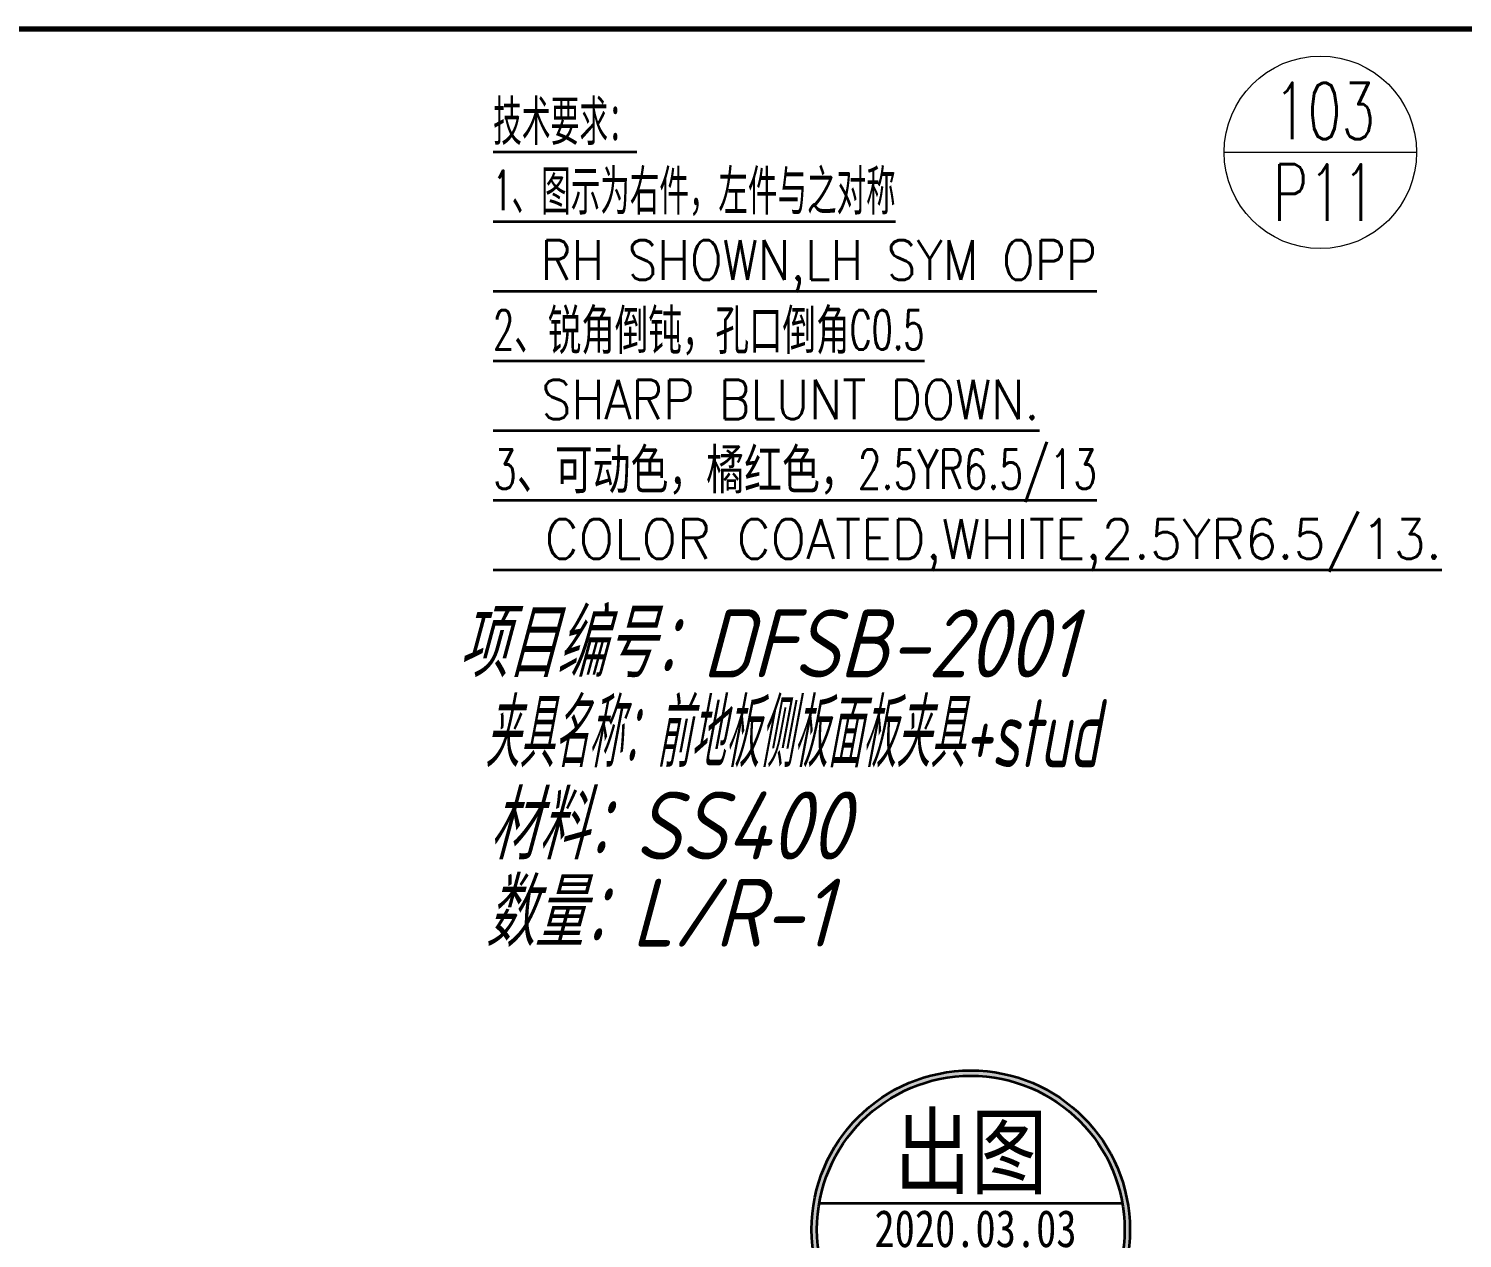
# Model space of a CAD drawing. Header units: millimetres. Extents: x 1333 to 104182, y -62616 to -5704.
# Drawn here: x 51125.6 to 51252.2, y -62463.5 to -62356.7 of the extents above; entities that cross this region are included whole.
import ezdxf
from ezdxf.enums import TextEntityAlignment as Align

# ---------------------------------------------------------------- set-up
doc = ezdxf.new("R2010")
doc.units = ezdxf.units.MM
doc.header["$LTSCALE"] = 0.5
doc.layers.add('11', color=3, linetype='Continuous')
for name, color, linetype, lineweight in [('TEXT', 1, 'Continuous', 35), ('材质&数量层', 1, 'Continuous', 9), ('标注线', 3, 'Continuous', 18)]:
    doc.layers.add(name, color=color, linetype=linetype, lineweight=lineweight)
doc.styles.add('GB', font='gbeitc.shx', dxfattribs={"bigfont": 'gbcbig.shx'})
doc.styles.get("Standard").update_dxf_attribs({"font": 'simplex.shx'})
doc.styles.add('国标', font='simfang.ttf', dxfattribs={"width": 0.8})

# ---------------------------------------------------------------- blocks, each defined once
blk = doc.blocks.new('vfagdb')
h = blk.add_hatch(color=1)
h.paths.add_polyline_path([(111211.22, -38347.15, 1), (111183.1, -38347.15, 1)])
h.paths.add_polyline_path([(111210.75, -38347.15, 1), (111183.57, -38347.15, 1)], flags=16)
h.paths.add_polyline_path([(111190.3, -38358.72), (111204.11, -38358.72), (111204.11, -38349.7), (111190.3, -38349.7)], flags=8)
at = {"lineweight": 35}
for p, q in [((111183.77, -38344.8), (111210.55, -38344.8)), ((111183.77, -38349.49), (111210.55, -38349.49))]:
    blk.add_line(p, q, dxfattribs=at)
at = {"color": 1, "lineweight": 35}
for radius in [14.06, 13.59]:
    blk.add_circle((111197.16, -38347.15), radius, dxfattribs=at)
at = {"color": 4, "style": '国标', "width": 0.8}
blk.add_text('DEH', height=6.152, dxfattribs=at).set_placement((111197.21, -38357.22), align=Align.CENTER)
at = {"color": 3, "style": '国标', "width": 0.8}
blk.add_attdef('出图', text='', height=6.19, dxfattribs=at).set_placement((111197.16, -38340.26), align=Align.MIDDLE_CENTER)
at = {"color": 2, "style": '国标', "width": 0.8}
blk.add_attdef('2019.12.25', text='', height=3.28, dxfattribs=at).set_placement((111197.58, -38347.05), align=Align.MIDDLE_CENTER)
blk = doc.blocks.new('4545')
at = {"layer": '标注线'}
blk.add_blockref('vfagdb', (192.73, 219.99), dxfattribs=at).add_auto_attribs({'2019.12.25': '2020.03.03', '出图': '出图'})

msp = doc.modelspace()

# ---------------------------------------------------------------- linework, layer by layer
at = {"color": 7, "lineweight": 70}
msp.add_line((50959.587, -62356.672), (51254.067, -62356.672), dxfattribs=at)
at = {"color": 3, "lineweight": 35, "ltscale": 0.31754}
msp.add_line((51166.584, -62367.555), (51179.286, -62367.555), dxfattribs=at)
at = {"color": 3, "lineweight": 35}
for p, q in [((51166.584, -62373.708), (51202.149, -62373.708)), ((51166.584, -62379.861), (51219.931, -62379.861)), ((51166.584, -62386.015), (51204.689, -62386.015)), ((51166.584, -62392.168), (51214.85, -62392.168)), ((51166.584, -62398.321), (51219.931, -62398.321)), ((51166.584, -62404.474), (51250.415, -62404.474))]:
    msp.add_line(p, q, dxfattribs=at)
at = {"layer": '11', "lineweight": 9}
msp.add_line((51231.172, -62367.591), (51248.172, -62367.591), dxfattribs=at)
msp.add_circle((51239.672, -62367.591), 8.5, dxfattribs=at)

# ---------------------------------------------------------------- block references
at = {"layer": '标注线'}
msp.add_blockref('4545', (-60181.107, -24335.568), dxfattribs=at)

# ---------------------------------------------------------------- texts
at = {"color": 3, "lineweight": 13}
for s, width, p, p2 in [('技术要求：', 0.918189, (51166.584, -62366.555), (51179.286, -62366.555)), ('1、图示为右件，左件与之对称', 0.878136, (51166.584, -62372.708), (51202.149, -62372.708)), ('  RH SHOWN,LH SYM OPP', 0.765743, (51166.584, -62378.861), (51219.931, -62378.861)), ('2、锐角倒钝，孔口倒角C0.5', 0.862751, (51166.584, -62385.015), (51204.689, -62385.015)), ('  SHARP BLUNT DOWN.', 0.776399, (51166.584, -62391.168), (51214.85, -62391.168)), ('3、可动色，橘红色，2.5YR6.5/13', 0.853548, (51166.584, -62397.321), (51219.931, -62397.321)), ('  COLOR COATED,WHITE,2.5YR6.5/13.', 0.845351, (51166.584, -62403.474), (51250.415, -62403.474))]:
    msp.add_text(s, height=3.5, dxfattribs=dict(at, width=width)).set_placement(p, p2, align=Align.FIT)
at = {"layer": 'TEXT', "linetype": 'Continuous', "lineweight": 9, "width": 0.7}
for s, p in [('103', (51240.034, -62366.443)), ('P11', (51240.034, -62373.65))]:
    msp.add_text(s, height=5, dxfattribs=at).set_placement(p, align=Align.CENTER)
at = {"layer": '材质&数量层', "style": 'GB'}
for s, p in [('项目编号：DFSB-2001', (51190.745, -62410.623)), ('材料：SS400', (51182.086, -62426.726)), ('数量：L/R-1', (51181.139, -62434.429))]:
    msp.add_text(s, height=6, dxfattribs=at).set_placement(p, align=Align.MIDDLE)
at = {"layer": '材质&数量层', "style": 'GB', "width": 0.7}
msp.add_text('夹具名称：前地板侧板面板夹具+stud', height=6, dxfattribs=at).set_placement((51192.971, -62418.564), align=Align.MIDDLE)

doc.saveas('drawing.dxf')
